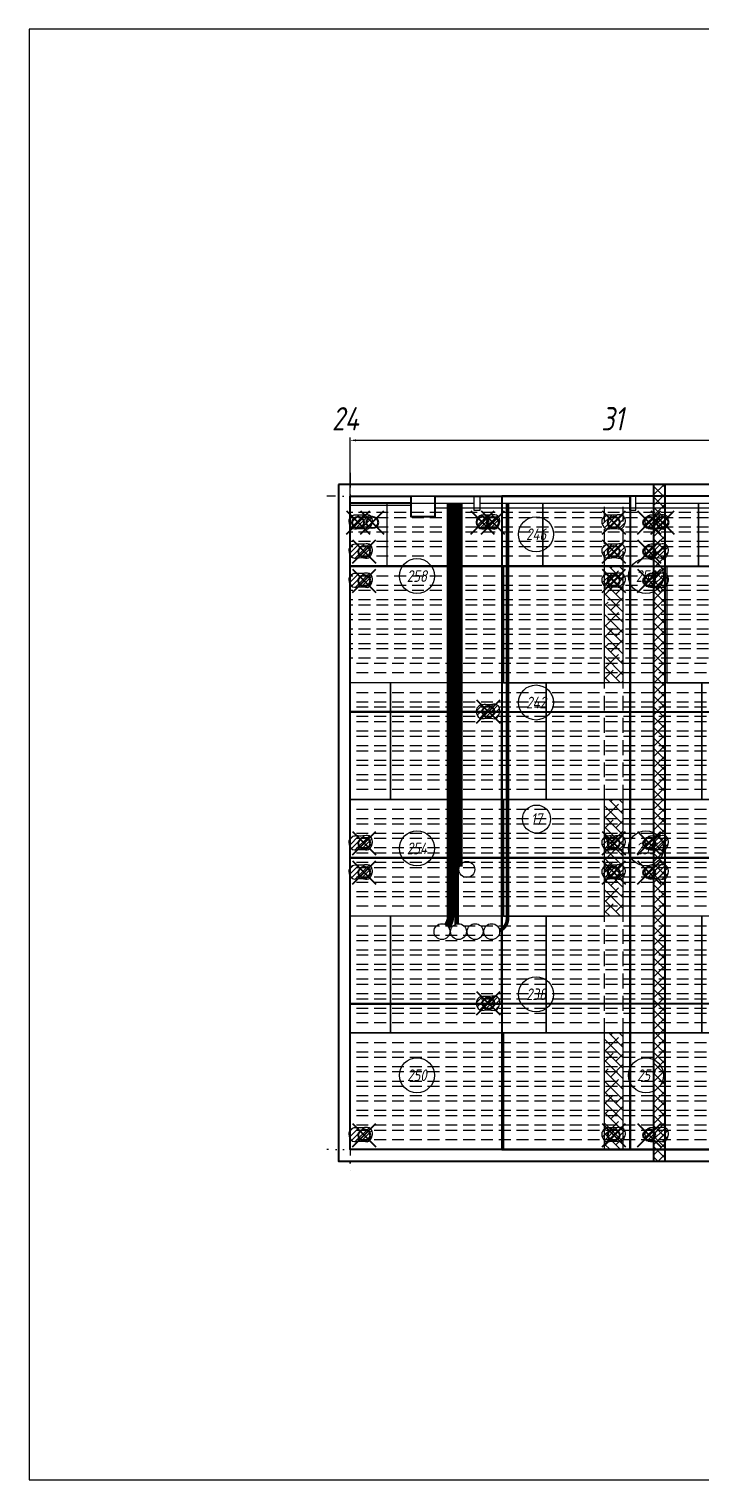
# Model space of a CAD drawing. Header units: millimetres. Extents: x -58926 to 122586, y -58688 to 8347.
# Drawn here: x 96628 to 99510, y -1320 to 4896 of the extents above; entities that cross this region are included whole.
import ezdxf
from ezdxf.enums import TextEntityAlignment as Align

# ---------------------------------------------------------------- set-up
doc = ezdxf.new("R2010")
doc.units = ezdxf.units.MM
doc.header["$PDMODE"] = 35
doc.header["$PDSIZE"] = 50
doc.linetypes.add('DASH2DOT', pattern=[31.75, 12.7, -6.35, 0, -6.35, 0, -6.35])
doc.linetypes.add('DASHED', pattern=[19.05, 12.7, -6.35])
for name, color, linetype in [('01 Черновое', 7, 'Continuous'), ('02 Розетки', 7, 'Continuous'), ('02 ЭОМ и СС', 7, 'Continuous'), ('03 Потолок', 7, 'Continuous'), ('04 Освещение', 7, 'Continuous'), ('05 Слаботочка', 7, 'Continuous'), ('101 Крепление', 7, 'Continuous'), ('102 Звукоизоляция', 7, 'Continuous'), ('103 ГВЛ слой 1', 7, 'Continuous'), ('104 ГВЛ слой 2', 7, 'Continuous')]:
    doc.layers.add(name, color=color, linetype=linetype)
doc.layers.add('100 noprint', color=1, linetype='Continuous', plot=False)
doc.styles.get("Standard").update_dxf_attribs({"font": 'arial.ttf'})
doc.styles.add('ГОСТ-ISOCPEUR', font='isocpeui.ttf', dxfattribs={"width": 0.8})
doc.dimstyles.new('ISO-25', dxfattribs={"dimtxt": 2.5, "dimasz": 2.5, "dimexe": 1.25, "dimexo": 0.625, "dimtad": 1, "dimtxsty": 'Standard', "dimcen": 2.5, "dimadec": 0, "dimazin": 0, "dimtfac": 1, "dimtmove": 0, "dimatfit": 3, "dimfxl": 1, "dimarcsym": 0})

# ---------------------------------------------------------------- blocks, each defined once
blk = doc.blocks.new('*D416')
at = {"layer": '01 Черновое', "color": 0, "lineweight": -2}
for p, q in [((98003.1, 2895.2), (98003.1, 3146.6)), ((98028.1, 3134.1), (102028.1, 3134.1)), ((102053.1, 2865.2), (102053.1, 3146.6))]:
    blk.add_line(p, q, dxfattribs=at)
at = {"layer": '01 Черновое', "color": 0}
for points in [[(98028.1, 3138.3), (98028.1, 3129.9), (98003.1, 3134.1)], [(102028.1, 3129.9), (102028.1, 3138.3), (102053.1, 3134.1)]]:
    blk.add_solid(points, dxfattribs=at)
at = {"layer": 'Defpoints', "color": 0}
for p in [(102053.1, 3134.1), (98003.1, 2895.2), (102053.1, 2865.2)]:
    blk.add_point(p, dxfattribs=at)
at = {"layer": '01 Черновое', "color": 0, "insert": (100028.1, 3156.6), "char_height": 25, "attachment_point": 5, "style": 'ГОСТ-ISOCPEUR'}
blk.add_mtext('4050', dxfattribs=at)

msp = doc.modelspace()

# ---------------------------------------------------------------- hatches: boundary and pattern name
at = {"layer": '01 Черновое'}
h = msp.add_hatch(dxfattribs=at)
h.set_pattern_fill('ANSI38', color=256, scale=10, angle=180, style=0)
h.set_pattern_definition([(135, (165101.565, 70858.977), (22.45064, 22.45064), []), (45, (165101.565, 70858.977), (67.351921, 22.45064), [79.375, -47.625])])
h.paths.add_polyline_path([(99093.052, 2095.176), (99093.052, 2595.176), (99173.052, 2595.176), (99173.052, 2095.176)])
h = msp.add_hatch(dxfattribs=at)
h.set_pattern_fill('ANSI38', color=256, scale=10, angle=180, style=0)
h.set_pattern_definition([(135, (165101.565, 69858.977), (22.45064, 22.45064), []), (45, (165101.565, 69858.977), (67.351921, 22.45064), [79.375, -47.625])])
h.paths.add_polyline_path([(99093.052, 1095.176), (99093.052, 1595.176), (99173.052, 1595.176), (99173.052, 1095.176)])
h = msp.add_hatch(dxfattribs=at)
h.set_pattern_fill('ANSI38', color=256, scale=10, angle=180, style=0)
h.set_pattern_definition([(135, (165101.565, 68858.977), (22.45064, 22.45064), []), (45, (165101.565, 68858.977), (67.351921, 22.45064), [79.375, -47.625])])
h.paths.add_polyline_path([(99093.052, 95.176), (99093.052, 595.176), (99173.052, 595.176), (99173.052, 95.176)])
at = {"layer": '101 Крепление'}
h = msp.add_hatch(dxfattribs=at)
h.set_pattern_fill('ANSI31', color=5, scale=5, style=0)
h.set_pattern_definition([(45, (97836.72, 253.193), (-11.22532, 11.22532), [])])
edge = h.paths.add_edge_path()
edge.add_spline(control_points=[(97997.558, 2786.555), (97997.558, 2794.585), (98012.357, 2820.39), (98049.873, 2809.687), (98083.926, 2819.56), (98101.775, 2796.846), (98097.641, 2774.169), (98082.786, 2748.251), (98048.996, 2762.098), (98011.269, 2745.458), (97997.558, 2775.339), (97997.558, 2786.555)], knot_values=[0, 0, 0, 0, 24.09039364, 73.18784754, 99.9877853, 121.68889408, 145.29658819, 167.74643755, 198.18583422, 237.51289388, 271.16090154, 271.16090154, 271.16090154, 271.16090154], degree=3, periodic=1)
h = msp.add_hatch(dxfattribs=at)
h.set_pattern_fill('ANSI31', color=5, scale=5, style=0)
h.set_pattern_definition([(45, (97715.963, 253.193), (-11.22532, 11.22532), [])])
edge = h.paths.add_edge_path()
edge.add_spline(control_points=[(98543.05, 2786.555), (98543.05, 2794.585), (98557.849, 2820.39), (98595.364, 2809.687), (98629.418, 2819.56), (98647.267, 2796.846), (98643.133, 2774.169), (98628.278, 2748.251), (98594.488, 2762.098), (98556.761, 2745.458), (98543.05, 2775.339), (98543.05, 2786.555)], knot_values=[0, 0, 0, 0, 24.09039364, 73.18784754, 99.9877853, 121.68889408, 145.29658819, 167.74643755, 198.18583422, 237.51289388, 271.16090154, 271.16090154, 271.16090154, 271.16090154], degree=3, periodic=1)
h = msp.add_hatch(dxfattribs=at)
h.set_pattern_fill('ANSI31', color=5, scale=5, style=0)
h.set_pattern_definition([(45, (97730.88, 253.193), (-11.22532, 11.22532), [])])
edge = h.paths.add_edge_path()
edge.add_spline(control_points=[(99080.612, 2786.555), (99080.612, 2794.585), (99095.411, 2820.39), (99132.927, 2809.687), (99166.98, 2819.56), (99184.83, 2796.846), (99180.695, 2774.169), (99165.841, 2748.251), (99132.05, 2762.098), (99094.323, 2745.458), (99080.612, 2775.339), (99080.612, 2786.555)], knot_values=[0, 0, 0, 0, 24.09039364, 73.18784754, 99.9877853, 121.68889408, 145.29658819, 167.74643755, 198.18583422, 237.51289388, 271.16090154, 271.16090154, 271.16090154, 271.16090154], degree=3, periodic=1)
h = msp.add_hatch(dxfattribs=at)
h.set_pattern_fill('ANSI31', color=5, scale=5, style=0)
h.set_pattern_definition([(45, (97915.689, 253.193), (-11.22532, 11.22532), [])])
edge = h.paths.add_edge_path()
edge.add_spline(control_points=[(99265.422, 2786.555), (99265.422, 2794.585), (99280.221, 2820.39), (99317.736, 2809.687), (99351.79, 2819.56), (99369.639, 2796.846), (99365.505, 2774.169), (99350.65, 2748.251), (99316.86, 2762.098), (99279.133, 2745.458), (99265.422, 2775.339), (99265.422, 2786.555)], knot_values=[0, 0, 0, 0, 24.09039364, 73.18784754, 99.9877853, 121.68889408, 145.29658819, 167.74643755, 198.18583422, 237.51289388, 271.16090154, 271.16090154, 271.16090154, 271.16090154], degree=3, periodic=1)
h = msp.add_hatch(dxfattribs=at)
h.set_pattern_fill('ANSI31', color=5, scale=5, style=0)
h.set_pattern_definition([(45, (97836.72, 128.193), (-11.22532, 11.22532), [])])
edge = h.paths.add_edge_path()
edge.add_spline(control_points=[(97997.558, 2661.555), (97997.558, 2669.585), (98012.357, 2695.39), (98049.873, 2684.687), (98083.926, 2694.56), (98101.775, 2671.846), (98097.641, 2649.169), (98082.786, 2623.251), (98048.996, 2637.098), (98011.269, 2620.458), (97997.558, 2650.339), (97997.558, 2661.555)], knot_values=[0, 0, 0, 0, 24.09039364, 73.18784754, 99.9877853, 121.68889408, 145.29658819, 167.74643755, 198.18583422, 237.51289388, 271.16090154, 271.16090154, 271.16090154, 271.16090154], degree=3, periodic=1)
h = msp.add_hatch(dxfattribs=at)
h.set_pattern_fill('ANSI31', color=5, scale=5, style=0)
h.set_pattern_definition([(45, (97730.88, 128.193), (-11.22532, 11.22532), [])])
edge = h.paths.add_edge_path()
edge.add_spline(control_points=[(99080.612, 2661.555), (99080.612, 2669.585), (99095.411, 2695.39), (99132.927, 2684.687), (99166.98, 2694.56), (99184.83, 2671.846), (99180.695, 2649.169), (99165.841, 2623.251), (99132.05, 2637.098), (99094.323, 2620.458), (99080.612, 2650.339), (99080.612, 2661.555)], knot_values=[0, 0, 0, 0, 24.09039364, 73.18784754, 99.9877853, 121.68889408, 145.29658819, 167.74643755, 198.18583422, 237.51289388, 271.16090154, 271.16090154, 271.16090154, 271.16090154], degree=3, periodic=1)
h = msp.add_hatch(dxfattribs=at)
h.set_pattern_fill('ANSI31', color=5, scale=5, style=0)
h.set_pattern_definition([(45, (97915.689, 128.193), (-11.22532, 11.22532), [])])
edge = h.paths.add_edge_path()
edge.add_spline(control_points=[(99265.422, 2661.555), (99265.422, 2669.585), (99280.221, 2695.39), (99317.736, 2684.687), (99351.79, 2694.56), (99369.639, 2671.846), (99365.505, 2649.169), (99350.65, 2623.251), (99316.86, 2637.098), (99279.133, 2620.458), (99265.422, 2650.339), (99265.422, 2661.555)], knot_values=[0, 0, 0, 0, 24.09039364, 73.18784754, 99.9877853, 121.68889408, 145.29658819, 167.74643755, 198.18583422, 237.51289388, 271.16090154, 271.16090154, 271.16090154, 271.16090154], degree=3, periodic=1)
h = msp.add_hatch(dxfattribs=at)
h.set_pattern_fill('ANSI31', color=5, scale=5, style=0)
h.set_pattern_definition([(45, (97836.72, 3.193), (-11.22532, 11.22532), [])])
edge = h.paths.add_edge_path()
edge.add_spline(control_points=[(97997.558, 2536.555), (97997.558, 2544.585), (98012.357, 2570.39), (98049.873, 2559.687), (98083.926, 2569.56), (98101.775, 2546.846), (98097.641, 2524.169), (98082.786, 2498.251), (98048.996, 2512.098), (98011.269, 2495.458), (97997.558, 2525.339), (97997.558, 2536.555)], knot_values=[0, 0, 0, 0, 24.09039364, 73.18784754, 99.9877853, 121.68889408, 145.29658819, 167.74643755, 198.18583422, 237.51289388, 271.16090154, 271.16090154, 271.16090154, 271.16090154], degree=3, periodic=1)
h = msp.add_hatch(dxfattribs=at)
h.set_pattern_fill('ANSI31', color=5, scale=5, style=0)
h.set_pattern_definition([(45, (97730.88, 3.193), (-11.22532, 11.22532), [])])
edge = h.paths.add_edge_path()
edge.add_spline(control_points=[(99080.612, 2536.555), (99080.612, 2544.585), (99095.411, 2570.39), (99132.927, 2559.687), (99166.98, 2569.56), (99184.83, 2546.846), (99180.695, 2524.169), (99165.841, 2498.251), (99132.05, 2512.098), (99094.323, 2495.458), (99080.612, 2525.339), (99080.612, 2536.555)], knot_values=[0, 0, 0, 0, 24.09039364, 73.18784754, 99.9877853, 121.68889408, 145.29658819, 167.74643755, 198.18583422, 237.51289388, 271.16090154, 271.16090154, 271.16090154, 271.16090154], degree=3, periodic=1)
h = msp.add_hatch(dxfattribs=at)
h.set_pattern_fill('ANSI31', color=5, scale=5, style=0)
h.set_pattern_definition([(45, (97915.689, 3.193), (-11.22532, 11.22532), [])])
edge = h.paths.add_edge_path()
edge.add_spline(control_points=[(99265.422, 2536.555), (99265.422, 2544.585), (99280.221, 2570.39), (99317.736, 2559.687), (99351.79, 2569.56), (99369.639, 2546.846), (99365.505, 2524.169), (99350.65, 2498.251), (99316.86, 2512.098), (99279.133, 2495.458), (99265.422, 2525.339), (99265.422, 2536.555)], knot_values=[0, 0, 0, 0, 24.09039364, 73.18784754, 99.9877853, 121.68889408, 145.29658819, 167.74643755, 198.18583422, 237.51289388, 271.16090154, 271.16090154, 271.16090154, 271.16090154], degree=3, periodic=1)
h = msp.add_hatch(dxfattribs=at)
h.set_pattern_fill('ANSI31', color=5, scale=5, style=0)
h.set_pattern_definition([(45, (97715.963, -559.307), (-11.22532, 11.22532), [])])
edge = h.paths.add_edge_path()
edge.add_spline(control_points=[(98543.05, 1974.055), (98543.05, 1982.085), (98557.849, 2007.89), (98595.364, 1997.187), (98629.418, 2007.06), (98647.267, 1984.346), (98643.133, 1961.669), (98628.278, 1935.751), (98594.488, 1949.598), (98556.761, 1932.958), (98543.05, 1962.839), (98543.05, 1974.055)], knot_values=[0, 0, 0, 0, 24.09039364, 73.18784754, 99.9877853, 121.68889408, 145.29658819, 167.74643755, 198.18583422, 237.51289388, 271.16090154, 271.16090154, 271.16090154, 271.16090154], degree=3, periodic=1)
h = msp.add_hatch(dxfattribs=at)
h.set_pattern_fill('ANSI31', color=5, scale=5, style=0)
h.set_pattern_definition([(45, (97836.72, -1121.807), (-11.22532, 11.22532), [])])
edge = h.paths.add_edge_path()
edge.add_spline(control_points=[(97997.558, 1411.555), (97997.558, 1419.585), (98012.357, 1445.39), (98049.873, 1434.687), (98083.926, 1444.56), (98101.775, 1421.846), (98097.641, 1399.169), (98082.786, 1373.251), (98048.996, 1387.098), (98011.269, 1370.458), (97997.558, 1400.339), (97997.558, 1411.555)], knot_values=[0, 0, 0, 0, 24.09039364, 73.18784754, 99.9877853, 121.68889408, 145.29658819, 167.74643755, 198.18583422, 237.51289388, 271.16090154, 271.16090154, 271.16090154, 271.16090154], degree=3, periodic=1)
h = msp.add_hatch(dxfattribs=at)
h.set_pattern_fill('ANSI31', color=5, scale=5, style=0)
h.set_pattern_definition([(45, (97730.88, -1121.807), (-11.22532, 11.22532), [])])
edge = h.paths.add_edge_path()
edge.add_spline(control_points=[(99080.612, 1411.555), (99080.612, 1419.585), (99095.411, 1445.39), (99132.927, 1434.687), (99166.98, 1444.56), (99184.83, 1421.846), (99180.695, 1399.169), (99165.841, 1373.251), (99132.05, 1387.098), (99094.323, 1370.458), (99080.612, 1400.339), (99080.612, 1411.555)], knot_values=[0, 0, 0, 0, 24.09039364, 73.18784754, 99.9877853, 121.68889408, 145.29658819, 167.74643755, 198.18583422, 237.51289388, 271.16090154, 271.16090154, 271.16090154, 271.16090154], degree=3, periodic=1)
h = msp.add_hatch(dxfattribs=at)
h.set_pattern_fill('ANSI31', color=5, scale=5, style=0)
h.set_pattern_definition([(45, (97915.689, -1121.807), (-11.22532, 11.22532), [])])
edge = h.paths.add_edge_path()
edge.add_spline(control_points=[(99265.422, 1411.555), (99265.422, 1419.585), (99280.221, 1445.39), (99317.736, 1434.687), (99351.79, 1444.56), (99369.639, 1421.846), (99365.505, 1399.169), (99350.65, 1373.251), (99316.86, 1387.098), (99279.133, 1370.458), (99265.422, 1400.339), (99265.422, 1411.555)], knot_values=[0, 0, 0, 0, 24.09039364, 73.18784754, 99.9877853, 121.68889408, 145.29658819, 167.74643755, 198.18583422, 237.51289388, 271.16090154, 271.16090154, 271.16090154, 271.16090154], degree=3, periodic=1)
h = msp.add_hatch(dxfattribs=at)
h.set_pattern_fill('ANSI31', color=5, scale=5, style=0)
h.set_pattern_definition([(45, (97836.72, -1246.807), (-11.22532, 11.22532), [])])
edge = h.paths.add_edge_path()
edge.add_spline(control_points=[(97997.558, 1286.555), (97997.558, 1294.585), (98012.357, 1320.39), (98049.873, 1309.687), (98083.926, 1319.56), (98101.775, 1296.846), (98097.641, 1274.169), (98082.786, 1248.251), (98048.996, 1262.098), (98011.269, 1245.458), (97997.558, 1275.339), (97997.558, 1286.555)], knot_values=[0, 0, 0, 0, 24.09039364, 73.18784754, 99.9877853, 121.68889408, 145.29658819, 167.74643755, 198.18583422, 237.51289388, 271.16090154, 271.16090154, 271.16090154, 271.16090154], degree=3, periodic=1)
h = msp.add_hatch(dxfattribs=at)
h.set_pattern_fill('ANSI31', color=5, scale=5, style=0)
h.set_pattern_definition([(45, (97730.88, -1246.807), (-11.22532, 11.22532), [])])
edge = h.paths.add_edge_path()
edge.add_spline(control_points=[(99080.612, 1286.555), (99080.612, 1294.585), (99095.411, 1320.39), (99132.927, 1309.687), (99166.98, 1319.56), (99184.83, 1296.846), (99180.695, 1274.169), (99165.841, 1248.251), (99132.05, 1262.098), (99094.323, 1245.458), (99080.612, 1275.339), (99080.612, 1286.555)], knot_values=[0, 0, 0, 0, 24.09039364, 73.18784754, 99.9877853, 121.68889408, 145.29658819, 167.74643755, 198.18583422, 237.51289388, 271.16090154, 271.16090154, 271.16090154, 271.16090154], degree=3, periodic=1)
h = msp.add_hatch(dxfattribs=at)
h.set_pattern_fill('ANSI31', color=5, scale=5, style=0)
h.set_pattern_definition([(45, (97915.689, -1246.807), (-11.22532, 11.22532), [])])
edge = h.paths.add_edge_path()
edge.add_spline(control_points=[(99265.422, 1286.555), (99265.422, 1294.585), (99280.221, 1320.39), (99317.736, 1309.687), (99351.79, 1319.56), (99369.639, 1296.846), (99365.505, 1274.169), (99350.65, 1248.251), (99316.86, 1262.098), (99279.133, 1245.458), (99265.422, 1275.339), (99265.422, 1286.555)], knot_values=[0, 0, 0, 0, 24.09039364, 73.18784754, 99.9877853, 121.68889408, 145.29658819, 167.74643755, 198.18583422, 237.51289388, 271.16090154, 271.16090154, 271.16090154, 271.16090154], degree=3, periodic=1)
h = msp.add_hatch(dxfattribs=at)
h.set_pattern_fill('ANSI31', color=5, scale=5, style=0)
h.set_pattern_definition([(45, (97715.963, -1809.307), (-11.22532, 11.22532), [])])
edge = h.paths.add_edge_path()
edge.add_spline(control_points=[(98543.05, 724.055), (98543.05, 732.085), (98557.849, 757.89), (98595.364, 747.187), (98629.418, 757.06), (98647.267, 734.346), (98643.133, 711.669), (98628.278, 685.751), (98594.488, 699.598), (98556.761, 682.958), (98543.05, 712.839), (98543.05, 724.055)], knot_values=[0, 0, 0, 0, 24.09039364, 73.18784754, 99.9877853, 121.68889408, 145.29658819, 167.74643755, 198.18583422, 237.51289388, 271.16090154, 271.16090154, 271.16090154, 271.16090154], degree=3, periodic=1)
h = msp.add_hatch(dxfattribs=at)
h.set_pattern_fill('ANSI31', color=5, scale=5, style=0)
h.set_pattern_definition([(45, (97836.72, -2371.807), (-11.22532, 11.22532), [])])
edge = h.paths.add_edge_path()
edge.add_spline(control_points=[(97997.558, 161.555), (97997.558, 169.585), (98012.357, 195.39), (98049.873, 184.687), (98083.926, 194.56), (98101.775, 171.846), (98097.641, 149.169), (98082.786, 123.251), (98048.996, 137.098), (98011.269, 120.458), (97997.558, 150.339), (97997.558, 161.555)], knot_values=[0, 0, 0, 0, 24.09039364, 73.18784754, 99.9877853, 121.68889408, 145.29658819, 167.74643755, 198.18583422, 237.51289388, 271.16090154, 271.16090154, 271.16090154, 271.16090154], degree=3, periodic=1)
h = msp.add_hatch(dxfattribs=at)
h.set_pattern_fill('ANSI31', color=5, scale=5, style=0)
h.set_pattern_definition([(45, (97730.88, -2371.807), (-11.22532, 11.22532), [])])
edge = h.paths.add_edge_path()
edge.add_spline(control_points=[(99080.612, 161.555), (99080.612, 169.585), (99095.411, 195.39), (99132.927, 184.687), (99166.98, 194.56), (99184.83, 171.846), (99180.695, 149.169), (99165.841, 123.251), (99132.05, 137.098), (99094.323, 120.458), (99080.612, 150.339), (99080.612, 161.555)], knot_values=[0, 0, 0, 0, 24.09039364, 73.18784754, 99.9877853, 121.68889408, 145.29658819, 167.74643755, 198.18583422, 237.51289388, 271.16090154, 271.16090154, 271.16090154, 271.16090154], degree=3, periodic=1)
h = msp.add_hatch(dxfattribs=at)
h.set_pattern_fill('ANSI31', color=5, scale=5, style=0)
h.set_pattern_definition([(45, (97915.689, -2371.807), (-11.22532, 11.22532), [])])
edge = h.paths.add_edge_path()
edge.add_spline(control_points=[(99265.422, 161.555), (99265.422, 169.585), (99280.221, 195.39), (99317.736, 184.687), (99351.79, 194.56), (99369.639, 171.846), (99365.505, 149.169), (99350.65, 123.251), (99316.86, 137.098), (99279.133, 120.458), (99265.422, 150.339), (99265.422, 161.555)], knot_values=[0, 0, 0, 0, 24.09039364, 73.18784754, 99.9877853, 121.68889408, 145.29658819, 167.74643755, 198.18583422, 237.51289388, 271.16090154, 271.16090154, 271.16090154, 271.16090154], degree=3, periodic=1)
at = {"layer": '102 Звукоизоляция', "linetype": 'Continuous', "ltscale": 10}
h = msp.add_hatch(dxfattribs=at)
h.set_pattern_fill('ANSI37', color=74, scale=10, style=0)
h.paths.add_polyline_path([(99353.052, 95.176), (99353.052, 2895.176), (99303.052, 2895.176), (99303.052, 95.176)])
h.paths.add_polyline_path([(99353.052, 45.176), (99353.052, 95.176), (99303.052, 95.176), (99303.052, 45.176)])
h.paths.add_polyline_path([(99353.052, 2895.176), (99353.052, 2945.176), (99303.052, 2945.176), (99303.052, 2895.176)])

# ---------------------------------------------------------------- linework, layer by layer
at = {"layer": '01 Черновое'}
for p, q in [((98003.052, 2895.176), (102249.435, 2895.176)), ((98003.052, 95.176), (98003.052, 2895.176)), ((98003.052, 2865.176), (98532.972, 2865.176)), ((98559.972, 2865.176), (99199.972, 2865.176)), ((99226.972, 2865.176), (99866.972, 2865.176)), ((98660.052, 2595.176), (98003.052, 2595.176)), ((98660.052, 2595.176), (98003.052, 2595.176)), ((98660.052, 2595.176), (98003.052, 2595.176)), ((98660.052, 2095.176), (98660.052, 2595.176)), ((99093.052, 2095.176), (99093.052, 2595.176)), ((99173.052, 2595.176), (99093.052, 2595.176)), ((99173.052, 2595.176), (99093.052, 2595.176)), ((99173.052, 2595.176), (99093.052, 2595.176)), ((99093.052, 2095.176), (99093.052, 2595.176)), ((99173.052, 2095.176), (99173.052, 2595.176)), ((99173.052, 2095.176), (99173.052, 2595.176)), ((99360.052, 2595.176), (99173.052, 2595.176)), ((98660.052, 1595.176), (98003.052, 1595.176)), ((98660.052, 1595.176), (98003.052, 1595.176)), ((98660.052, 1595.176), (98003.052, 1595.176)), ((98660.052, 1095.176), (98660.052, 1595.176)), ((99093.052, 1095.176), (99093.052, 1595.176)), ((99173.052, 1595.176), (99093.052, 1595.176)), ((99173.052, 1595.176), (99093.052, 1595.176)), ((99173.052, 1595.176), (99093.052, 1595.176)), ((99173.052, 1095.176), (99173.052, 1595.176)), ((99830.052, 1595.176), (99173.052, 1595.176)), ((99173.052, 1095.176), (99173.052, 1595.176)), ((99830.052, 1595.176), (99173.052, 1595.176)), ((98660.052, 595.176), (98003.052, 595.176)), ((98660.052, 95.176), (98660.052, 595.176)), ((99093.052, 95.176), (99093.052, 595.176)), ((99173.052, 595.176), (99093.052, 595.176)), ((99830.052, 595.176), (99173.052, 595.176)), ((99173.052, 95.176), (99173.052, 595.176)), ((102133.052, 95.176), (98003.052, 95.176))]:
    msp.add_line(p, q, dxfattribs=at)
at = {"layer": '01 Черновое', "linetype": 'DASHED', "ltscale": 5}
for p, q in [((99093.052, 2595.176), (99093.052, 2865.176)), ((99173.052, 2595.176), (99173.052, 2865.176)), ((99093.052, 1595.176), (99093.052, 2095.176)), ((99173.052, 1595.176), (99173.052, 2095.176)), ((99093.052, 595.176), (99093.052, 1095.176)), ((99173.052, 595.176), (99173.052, 1095.176))]:
    msp.add_line(p, q, dxfattribs=at)
at = {"layer": '01 Черновое'}
for points in [[(102053.052, 95.176), (102053.052, 2895.176), (98003.052, 2895.176), (98003.052, 95.176)], [(100027.052, 2595.176), (99360.052, 2595.176), (99360.052, 2095.176), (100027.052, 2095.176)], [(98843.052, 2095.176), (98176.052, 2095.176), (98176.052, 1595.176), (98843.052, 1595.176)], [(99510.052, 2095.176), (98843.052, 2095.176), (98843.052, 1595.176), (99510.052, 1595.176)], [(100177.052, 2095.176), (99510.052, 2095.176), (99510.052, 1595.176), (100177.052, 1595.176)], [(98843.052, 1095.176), (98176.052, 1095.176), (98176.052, 595.176), (98843.052, 595.176)], [(99510.052, 1095.176), (98843.052, 1095.176), (98843.052, 595.176), (99510.052, 595.176)], [(100177.052, 1095.176), (99510.052, 1095.176), (99510.052, 595.176), (100177.052, 595.176)]]:
    msp.add_lwpolyline(points, close=True, dxfattribs=at)
for points in [[(98161.052, 2865.176), (98161.052, 2595.176), (98828.052, 2595.176), (98828.052, 2865.176)], [(98828.052, 2865.176), (98828.052, 2595.176), (99495.052, 2595.176), (99495.052, 2865.176)], [(99495.052, 2865.176), (99495.052, 2595.176), (100162.052, 2595.176), (100162.052, 2865.176)], [(99093.052, 2595.176), (98660.052, 2595.176), (98660.052, 2095.176), (99093.052, 2095.176)], [(98003.052, 1595.176), (98176.052, 1595.176), (98176.052, 2095.176), (98003.052, 2095.176)], [(99093.052, 1595.176), (98660.052, 1595.176), (98660.052, 1095.176), (99093.052, 1095.176)], [(98003.052, 595.176), (98176.052, 595.176), (98176.052, 1095.176), (98003.052, 1095.176)], [(99093.052, 595.176), (98660.052, 595.176), (98660.052, 95.176), (99093.052, 95.176)]]:
    msp.add_lwpolyline(points, dxfattribs=at)
at = {"layer": '01 Черновое', "flags": 128}
for points in [[(98532.972, 2835.176), (98559.972, 2835.176), (98559.972, 2895.176), (98532.972, 2895.176)], [(99199.972, 2835.176), (99226.972, 2835.176), (99226.972, 2895.176), (99199.972, 2895.176)]]:
    msp.add_lwpolyline(points, close=True, dxfattribs=at)
at = {"layer": '02 Розетки', "const_width": 20, "flags": 128}
msp.add_lwpolyline([(98459.052, 1062.097), (98459.052, 2862.176)], dxfattribs=at)
at = {"layer": '02 Розетки'}
for centre in [(98467.552, 1029.176), (98538.552, 1029.176)]:
    msp.add_circle(centre, 34, dxfattribs=at)
at = {"layer": '02 ЭОМ и СС', "const_width": 16}
msp.add_lwpolyline([(98412.51, 1057.999, 0.17228462), (98425.052, 1093.318), (98425.052, 2862.176)], format="xyb", dxfattribs=at)
at = {"layer": '02 ЭОМ и СС', "const_width": 16, "flags": 128}
for points in [[(98424.927, 1047.908, 0.17228462), (98441.052, 1093.318), (98441.052, 2862.176)], [(98643.242, 1033.76, 0.29933202), (98677.052, 1085.176), (98677.052, 2862.176)]]:
    msp.add_lwpolyline(points, format="xyb", dxfattribs=at)
at = {"layer": '02 ЭОМ и СС', "flags": 128}
for points, const_width in [([(98459.052, 1062.097), (98459.052, 2862.176)], 20), ([(98477.052, 1307.563), (98477.052, 2862.176)], 16)]:
    msp.add_lwpolyline(points, dxfattribs=dict(at, const_width=const_width))
at = {"layer": '02 ЭОМ и СС'}
for centre in [(98503.052, 1295.562), (98396.552, 1029.176), (98467.552, 1029.176), (98538.552, 1029.176), (98609.552, 1029.176)]:
    msp.add_circle(centre, 34, dxfattribs=at)
at = {"layer": '03 Потолок'}
for p, q in [((98003.052, 2868.176), (98263.052, 2868.176)), ((98263.052, 2808.176), (98263.052, 2895.176)), ((98367.052, 2808.176), (98367.052, 2895.176)), ((98003.052, 2855.676), (98263.052, 2855.676)), ((98367.052, 2808.176), (98263.052, 2808.176)), ((98367.052, 2845.176), (101763.052, 2845.176))]:
    msp.add_line(p, q, dxfattribs=at)
at = {"layer": '04 Освещение', "const_width": 16}
msp.add_lwpolyline([(98412.51, 1057.999, 0.17228462), (98425.052, 1093.318), (98425.052, 2862.176)], format="xyb", dxfattribs=at)
at = {"layer": '04 Освещение', "const_width": 16, "flags": 128}
msp.add_lwpolyline([(98424.927, 1047.908, 0.17228462), (98441.052, 1093.318), (98441.052, 2862.176)], format="xyb", dxfattribs=at)
msp.add_lwpolyline([(98477.052, 1307.563), (98477.052, 2862.176)], dxfattribs=at)
at = {"layer": '04 Освещение'}
for centre in [(98503.052, 1295.562), (98396.552, 1029.176)]:
    msp.add_circle(centre, 34, dxfattribs=at)
at = {"layer": '05 Слаботочка', "const_width": 16, "flags": 128}
msp.add_lwpolyline([(98643.242, 1033.76, 0.29933202), (98677.052, 1085.176), (98677.052, 2862.176)], format="xyb", dxfattribs=at)
at = {"layer": '05 Слаботочка'}
msp.add_circle((98609.552, 1029.176), 34, dxfattribs=at)
at = {"layer": '100 noprint', "linetype": 'DASHED', "ltscale": 4}
for p, q in [((102053.052, 2825.176), (98003.052, 2825.176)), ((102053.052, 2802.676), (98003.052, 2802.676)), ((102053.052, 2762.676), (98003.052, 2762.676)), ((102053.052, 2740.176), (98003.052, 2740.176)), ((102053.052, 2700.176), (98003.052, 2700.176)), ((102053.052, 2677.676), (98003.052, 2677.676)), ((102053.052, 2637.676), (98003.052, 2637.676)), ((102053.052, 2552.676), (98003.052, 2552.676)), ((102053.052, 2512.676), (98003.052, 2512.676)), ((102053.052, 2490.176), (98003.052, 2490.176)), ((102053.052, 2450.176), (98003.052, 2450.176)), ((102053.052, 2427.676), (98003.052, 2427.676)), ((102053.052, 2387.676), (98003.052, 2387.676)), ((102053.052, 2365.176), (98003.052, 2365.176)), ((102053.052, 2325.176), (98003.052, 2325.176)), ((102053.052, 2302.676), (98003.052, 2302.676)), ((102053.052, 2262.676), (98003.052, 2262.676)), ((102053.052, 2240.176), (98003.052, 2240.176)), ((102053.052, 2200.176), (98003.052, 2200.176)), ((101053.052, 2177.676), (98003.052, 2177.676)), ((101053.052, 2137.676), (98003.052, 2137.676)), ((101053.052, 2052.676), (98003.052, 2052.676)), ((101053.052, 2012.676), (98003.052, 2012.676)), ((101053.052, 1990.176), (98003.052, 1990.176)), ((101053.052, 1950.176), (98003.052, 1950.176)), ((101053.052, 1927.676), (98003.052, 1927.676)), ((101053.052, 1887.676), (98003.052, 1887.676)), ((101053.052, 1865.176), (98003.052, 1865.176)), ((101053.052, 1825.176), (98003.052, 1825.176)), ((101053.052, 1802.676), (98003.052, 1802.676)), ((101053.052, 1762.676), (98003.052, 1762.676)), ((101053.052, 1740.176), (98003.052, 1740.176)), ((101053.052, 1700.176), (98003.052, 1700.176)), ((101053.052, 1677.676), (98003.052, 1677.676)), ((101053.052, 1637.676), (98003.052, 1637.676)), ((101053.052, 1552.676), (98003.052, 1552.676)), ((101053.052, 1512.676), (98003.052, 1512.676)), ((101053.052, 1490.176), (98003.052, 1490.176)), ((101053.052, 1450.176), (98003.052, 1450.176)), ((101053.052, 1427.676), (98003.052, 1427.676)), ((101053.052, 1387.676), (98003.052, 1387.676)), ((101053.052, 1365.176), (98003.052, 1365.176)), ((101053.052, 1325.176), (98003.052, 1325.176)), ((101053.052, 1302.676), (98003.052, 1302.676)), ((101053.052, 1262.676), (98003.052, 1262.676)), ((101053.052, 1240.176), (98003.052, 1240.176)), ((101053.052, 1200.176), (98003.052, 1200.176)), ((101053.052, 1177.676), (98003.052, 1177.676)), ((101053.052, 1137.676), (98003.052, 1137.676)), ((101053.052, 1052.676), (98003.052, 1052.676)), ((101053.052, 1012.676), (98003.052, 1012.676)), ((101053.052, 990.176), (98003.052, 990.176)), ((101053.052, 950.176), (98003.052, 950.176)), ((101053.052, 927.676), (98003.052, 927.676)), ((101053.052, 887.676), (98003.052, 887.676)), ((101053.052, 865.176), (98003.052, 865.176)), ((101053.052, 825.176), (98003.052, 825.176)), ((101053.052, 802.676), (98003.052, 802.676)), ((101053.052, 762.676), (98003.052, 762.676)), ((101053.052, 740.176), (98003.052, 740.176)), ((101053.052, 700.176), (98003.052, 700.176)), ((101053.052, 677.676), (98003.052, 677.676)), ((101053.052, 637.676), (98003.052, 637.676)), ((101053.052, 552.676), (98003.052, 552.676)), ((101053.052, 512.676), (98003.052, 512.676)), ((101053.052, 490.176), (98003.052, 490.176)), ((101053.052, 450.176), (98003.052, 450.176)), ((101053.052, 427.676), (98003.052, 427.676)), ((101053.052, 387.676), (98003.052, 387.676)), ((101053.052, 365.176), (98003.052, 365.176)), ((101053.052, 325.176), (98003.052, 325.176)), ((101053.052, 302.676), (98003.052, 302.676)), ((101053.052, 262.676), (98003.052, 262.676)), ((101053.052, 240.176), (98003.052, 240.176)), ((101053.052, 200.176), (98003.052, 200.176)), ((101053.052, 177.676), (98003.052, 177.676)), ((101053.052, 137.676), (98003.052, 137.676))]:
    msp.add_line(p, q, dxfattribs=at)
at = {"layer": '100 noprint'}
msp.add_lwpolyline([(96628.276, 4896.337), (96628.276, -1320.331), (103021.232, -1320.331), (103021.232, 4896.337)], close=True, dxfattribs=at)
at = {"layer": '101 Крепление', "color": 5, "start_tangent": (0, 1), "end_tangent": (0, 1)}
for points in [[(97997.558, 2786.555), (98008.672, 2807.929), (98057.404, 2813.913), (98084.204, 2813.913), (98098.096, 2797.242), (98095.959, 2773.731), (98082.696, 2755.618), (98052.274, 2756.632), (98012.947, 2756.632), (97997.558, 2786.555)], [(98543.05, 2786.555), (98554.164, 2807.929), (98602.895, 2813.913), (98629.695, 2813.913), (98643.588, 2797.242), (98641.451, 2773.731), (98628.188, 2755.618), (98597.766, 2756.632), (98558.439, 2756.632), (98543.05, 2786.555)], [(99080.612, 2786.555), (99091.727, 2807.929), (99140.458, 2813.913), (99167.258, 2813.913), (99181.151, 2797.242), (99179.013, 2773.731), (99165.751, 2755.618), (99135.328, 2756.632), (99096.001, 2756.632), (99080.612, 2786.555)], [(99265.422, 2786.555), (99276.536, 2807.929), (99325.267, 2813.913), (99352.067, 2813.913), (99365.96, 2797.242), (99363.823, 2773.731), (99350.56, 2755.618), (99320.138, 2756.632), (99280.811, 2756.632), (99265.422, 2786.555)], [(97997.558, 2661.555), (98008.672, 2682.929), (98057.404, 2688.913), (98084.204, 2688.913), (98098.096, 2672.242), (98095.959, 2648.731), (98082.696, 2630.618), (98052.274, 2631.632), (98012.947, 2631.632), (97997.558, 2661.555)], [(99080.612, 2661.555), (99091.727, 2682.929), (99140.458, 2688.913), (99167.258, 2688.913), (99181.151, 2672.242), (99179.013, 2648.731), (99165.751, 2630.618), (99135.328, 2631.632), (99096.001, 2631.632), (99080.612, 2661.555)], [(99265.422, 2661.555), (99276.536, 2682.929), (99325.267, 2688.913), (99352.067, 2688.913), (99365.96, 2672.242), (99363.823, 2648.731), (99350.56, 2630.618), (99320.138, 2631.632), (99280.811, 2631.632), (99265.422, 2661.555)], [(97997.558, 2536.555), (98008.672, 2557.929), (98057.404, 2563.913), (98084.204, 2563.913), (98098.096, 2547.242), (98095.959, 2523.731), (98082.696, 2505.618), (98052.274, 2506.632), (98012.947, 2506.632), (97997.558, 2536.555)], [(99080.612, 2536.555), (99091.727, 2557.929), (99140.458, 2563.913), (99167.258, 2563.913), (99181.151, 2547.242), (99179.013, 2523.731), (99165.751, 2505.618), (99135.328, 2506.632), (99096.001, 2506.632), (99080.612, 2536.555)], [(99265.422, 2536.555), (99276.536, 2557.929), (99325.267, 2563.913), (99352.067, 2563.913), (99365.96, 2547.242), (99363.823, 2523.731), (99350.56, 2505.618), (99320.138, 2506.632), (99280.811, 2506.632), (99265.422, 2536.555)], [(98543.05, 1974.055), (98554.164, 1995.429), (98602.895, 2001.413), (98629.695, 2001.413), (98643.588, 1984.742), (98641.451, 1961.231), (98628.188, 1943.118), (98597.766, 1944.132), (98558.439, 1944.132), (98543.05, 1974.055)], [(97997.558, 1411.555), (98008.672, 1432.929), (98057.404, 1438.913), (98084.204, 1438.913), (98098.096, 1422.242), (98095.959, 1398.731), (98082.696, 1380.618), (98052.274, 1381.632), (98012.947, 1381.632), (97997.558, 1411.555)], [(99080.612, 1411.555), (99091.727, 1432.929), (99140.458, 1438.913), (99167.258, 1438.913), (99181.151, 1422.242), (99179.013, 1398.731), (99165.751, 1380.618), (99135.328, 1381.632), (99096.001, 1381.632), (99080.612, 1411.555)], [(99265.422, 1411.555), (99276.536, 1432.929), (99325.267, 1438.913), (99352.067, 1438.913), (99365.96, 1422.242), (99363.823, 1398.731), (99350.56, 1380.618), (99320.138, 1381.632), (99280.811, 1381.632), (99265.422, 1411.555)], [(97997.558, 1286.555), (98008.672, 1307.929), (98057.404, 1313.913), (98084.204, 1313.913), (98098.096, 1297.242), (98095.959, 1273.731), (98082.696, 1255.618), (98052.274, 1256.632), (98012.947, 1256.632), (97997.558, 1286.555)], [(99080.612, 1286.555), (99091.727, 1307.929), (99140.458, 1313.913), (99167.258, 1313.913), (99181.151, 1297.242), (99179.013, 1273.731), (99165.751, 1255.618), (99135.328, 1256.632), (99096.001, 1256.632), (99080.612, 1286.555)], [(99265.422, 1286.555), (99276.536, 1307.929), (99325.267, 1313.913), (99352.067, 1313.913), (99365.96, 1297.242), (99363.823, 1273.731), (99350.56, 1255.618), (99320.138, 1256.632), (99280.811, 1256.632), (99265.422, 1286.555)], [(98543.05, 724.055), (98554.164, 745.429), (98602.895, 751.413), (98629.695, 751.413), (98643.588, 734.742), (98641.451, 711.231), (98628.188, 693.118), (98597.766, 694.132), (98558.439, 694.132), (98543.05, 724.055)], [(97997.558, 161.555), (98008.672, 182.929), (98057.404, 188.913), (98084.204, 188.913), (98098.096, 172.242), (98095.959, 148.731), (98082.696, 130.618), (98052.274, 131.632), (98012.947, 131.632), (97997.558, 161.555)], [(99080.612, 161.555), (99091.727, 182.929), (99140.458, 188.913), (99167.258, 188.913), (99181.151, 172.242), (99179.013, 148.731), (99165.751, 130.618), (99135.328, 131.632), (99096.001, 131.632), (99080.612, 161.555)], [(99265.422, 161.555), (99276.536, 182.929), (99325.267, 188.913), (99352.067, 188.913), (99365.96, 172.242), (99363.823, 148.731), (99350.56, 130.618), (99320.138, 131.632), (99280.811, 131.632), (99265.422, 161.555)]]:
    msp.add_spline(points, degree=3, dxfattribs=at)
at = {"layer": '102 Звукоизоляция', "color": 74, "linetype": 'DASH2DOT', "ltscale": 5}
for points in [[(98003.052, 2995.176), (98003.052, -4.824)], [(102233.052, 2895.176), (97903.052, 2895.176)], [(102203.052, 95.176), (97903.052, 95.176)]]:
    msp.add_lwpolyline(points, dxfattribs=at)
at = {"layer": '102 Звукоизоляция', "color": 74, "linetype": 'Continuous', "lineweight": 40, "ltscale": 10, "flags": 128}
for points in [[(97953.052, 2945.176), (97953.052, 45.176), (99353.052, 45.176), (99353.052, 2945.176)], [(99303.052, 2945.176), (99303.052, 45.176), (100703.052, 45.176), (100703.052, 2945.176)]]:
    msp.add_lwpolyline(points, close=True, dxfattribs=at)
at = {"layer": '102 Звукоизоляция', "color": 74}
msp.add_circle((98801.564, 1511.596), 60, dxfattribs=at)
at = {"layer": '102 Звукоизоляция', "color": 74, "linetype": 'Continuous', "lineweight": 40, "ltscale": 10}
for p in [(98037.341, 2782.456), (98614.253, 2782.456), (99341.069, 2782.456)]:
    msp.add_point(p, dxfattribs=at)
at = {"layer": '103 ГВЛ слой 1', "color": 6, "lineweight": 40}
for points in [[(98003.052, 2595.176), (98003.052, 2895.176), (98263.052, 2895.176), (98263.052, 2808.176), (98367.052, 2808.176), (98367.052, 2895.176), (99203.052, 2895.176), (99203.052, 2595.176)], [(99203.052, 2895.176), (99203.052, 2595.176), (100403.052, 2595.176), (100403.052, 2895.176)], [(98003.052, 2595.176), (99203.052, 2595.176), (99203.052, 1345.176), (98003.052, 1345.176)], [(99203.052, 2595.176), (100403.052, 2595.176), (100403.052, 1345.176), (99203.052, 1345.176)], [(98003.052, 1345.176), (99203.052, 1345.176), (99203.052, 95.176), (98003.052, 95.176)], [(99203.052, 1345.176), (100403.052, 1345.176), (100403.052, 95.176), (99203.052, 95.176)]]:
    msp.add_lwpolyline(points, close=True, dxfattribs=at)
at = {"layer": '103 ГВЛ слой 1', "color": 6}
for centre in [(98799.844, 2731.506), (98799.844, 2010.79), (98799.844, 760.79)]:
    msp.add_circle(centre, 75, dxfattribs=at)
at = {"layer": '103 ГВЛ слой 1', "color": 6, "lineweight": 40}
for p in [(98097.932, 2782.456), (98570.27, 2782.456), (99132.209, 2782.456), (99283.936, 2782.456), (98063.945, 2657.456), (99132.209, 2657.456), (99283.936, 2657.456), (98063.945, 2532.456), (99132.209, 2532.456), (99283.936, 2532.456), (98595.196, 1972.149), (98063.945, 1407.456), (99132.209, 1407.456), (99283.936, 1407.456), (98063.945, 1282.456), (99132.209, 1282.456), (99283.936, 1282.456), (98595.196, 722.149), (98063.945, 157.456), (99132.209, 157.456), (99283.936, 157.456)]:
    msp.add_point(p, dxfattribs=at)
at = {"layer": '104 ГВЛ слой 2', "color": 3, "lineweight": 40}
for points in [[(98003.052, 1970.176), (98003.052, 2895.176), (98263.052, 2895.176), (98263.052, 2808.176), (98367.052, 2808.176), (98367.052, 2895.176), (98653.052, 2895.176), (98653.052, 1970.176)], [(98653.052, 2895.176), (98653.052, 1970.176), (99853.052, 1970.176), (99853.052, 2895.176)], [(98653.052, 1970.176), (98653.052, 720.176), (98003.052, 720.176), (98003.052, 1970.176)], [(98653.052, 1970.176), (99853.052, 1970.176), (99853.052, 720.176), (98653.052, 720.176)], [(98653.052, 720.176), (98653.052, 95.176), (98003.052, 95.176), (98003.052, 720.176)], [(98653.052, 720.176), (98653.052, 95.176), (99853.052, 95.176), (99853.052, 720.176)]]:
    msp.add_lwpolyline(points, close=True, dxfattribs=at)
at = {"layer": '104 ГВЛ слой 2', "color": 3}
for centre in [(98289.24, 2552.574), (99270.052, 2552.574), (98289.24, 1385.79), (99270.052, 1385.79), (98289.24, 413.677), (99270.052, 413.677)]:
    msp.add_circle(centre, 75, dxfattribs=at)

# ---------------------------------------------------------------- texts
at = {"layer": '01 Черновое', "style": 'ГОСТ-ISOCPEUR', "width": 0.8}
for s, p in [('24', (97982.576, 3226.61)), ('31', (99126.928, 3226.61))]:
    msp.add_text(s, height=100, dxfattribs=at).set_placement(p, align=Align.MIDDLE)
at = {"layer": '102 Звукоизоляция', "color": 74, "style": 'ГОСТ-ISOCPEUR', "width": 0.8}
msp.add_text('17', height=50, dxfattribs=at).set_placement((98801.564, 1511.596), align=Align.MIDDLE)
at = {"layer": '103 ГВЛ слой 1', "color": 6, "style": 'ГОСТ-ISOCPEUR', "width": 0.8}
for s, p in [('246', (98799.844, 2731.506)), ('242', (98799.844, 2010.79)), ('238', (98799.844, 760.79))]:
    msp.add_text(s, height=50, dxfattribs=at).set_placement(p, align=Align.MIDDLE)
at = {"layer": '104 ГВЛ слой 2', "color": 3, "style": 'ГОСТ-ISOCPEUR', "width": 0.8}
for s, p in [('258', (98289.24, 2552.574)), ('259', (99270.052, 2552.574)), ('254', (98289.24, 1385.79)), ('255', (99270.052, 1385.79)), ('250', (98289.24, 413.677)), ('251', (99270.052, 413.677))]:
    msp.add_text(s, height=50, dxfattribs=at).set_placement(p, align=Align.MIDDLE)

# ---------------------------------------------------------------- dimensions: what is measured, and where the dimension line sits
at = {"layer": '01 Черновое'}
dim = msp.add_linear_dim(base=(102053.052, 3134.111), p1=(98003.052, 2895.176), p2=(102053.052, 2865.176), dimstyle='ISO-25', override={"dimtxt": 25, "dimasz": 25, "dimexe": 12.5, "dimexo": 0, "dimgap": 10, "dimtxsty": 'ГОСТ-ISOCPEUR'}, dxfattribs=at)
dim.commit()
dim.dimension.update_dxf_attribs({"geometry": '*D416', "text_midpoint": (100028.052, 3156.611)})

doc.saveas('drawing.dxf')
